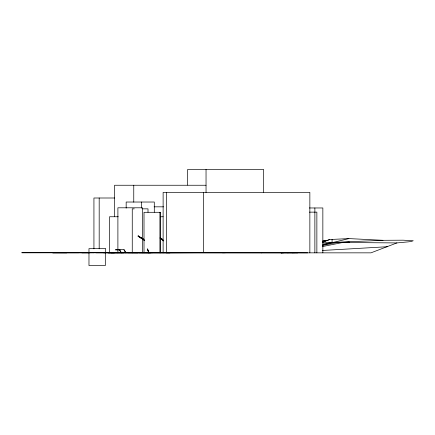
<?xml version="1.0" encoding="UTF-8"?>
<svg xmlns="http://www.w3.org/2000/svg" width="435" height="435" viewBox="0 0 435 435"><rect width="100%" height="100%" fill="white"/><g stroke="black" fill="none" stroke-linecap="round" stroke-linejoin="round"><path stroke-width="0.65" d="M138.297 236.069L138.129 236.33L141.81 238.663M141.995 238.777L141.44 238.358M322.672 242.855L383.012 240.305L403.071 240.191L413.25 240.729L411.483 241.42L408.106 241.871L396.921 242.92L370.968 252.849L103.699 252.833M383.012 240.305L348.913 238.592L329.703 239.533L326.614 240.751L322.786 240.854M322.83 242.148L325.984 240.985M322.373 241.985L329.703 239.533M261.326 252.849L262.707 252.452M286.953 252.512L281.053 252.849L282.358 252.49M322.857 241.284L325.472 240.56M287.769 252.849L289.009 252.512M292.287 252.849L293.424 252.539M293.81 252.849L295.104 252.496M322.993 244.9L348.913 238.592M281.053 252.849L282.38 252.577M322.797 244.318L332.074 242.425L396.921 242.92M322.417 245.438L337.435 242.464L349.457 242.11L342.688 242.507L322.465 246.553M322.406 250.468L387.422 246.721M52.591 252.724L124.057 252.735L123.529 252.751M104.808 252.827L95.939 252.8M123.208 252.751L107.891 252.833L169.938 252.849M81.889 252.849L93.775 252.8M110.903 252.849L114.432 252.849M206.038 185.25L114.574 185.25L114.574 216.635M114.639 198.001L93.933 198.001L93.933 248.853M154.115 206.832L163.614 206.832M309.307 207.968L322.852 207.968L322.852 252.849M134.257 208.854L132.256 208.854L132.256 252.833M142.636 208.854L148.009 208.854L148.009 212.236M309.405 212.139L316.865 212.139L316.865 252.849M118.266 216.755L109.528 216.755L109.528 252.833M160.477 216.755L163.147 216.755M120.065 249.935L115.498 249.935L115.498 249.445L123.817 249.445A2.431 0.826 90 0 1 124.236 249.777L126.03 252.849M118.858 252.566L21.75 252.751L89.365 252.849M78.719 252.746L52.613 252.795L66.734 252.849M93.623 252.746L297.709 252.849M121.664 252.73L124.029 252.735M281.369 252.784L307.697 252.849M127.759 252.789L137.873 252.849M138.825 252.778L150.7 252.849M283.082 252.469L283.696 252.849M282.255 252.517L282.793 252.849M281.423 252.469L282.043 252.849M280.602 252.517L281.135 252.849M224.395 252.469L225.015 252.849M223.574 252.517L224.107 252.849M222.742 252.469L223.356 252.849M221.915 252.517L222.454 252.849M151.51 252.469L152.13 252.849M150.689 252.517L151.222 252.849M149.852 252.469L150.472 252.849M149.031 252.517L149.564 252.849M160.303 238.396L160.955 238.69L160.308 238.472M160.292 237.912L162.005 239.016M160.064 237.912L161.776 239.016M160.064 238.075L161.766 239.179A6.302 5.9 90 0 1 163.342 241.023M142.963 239.179L138.069 236.047L142.153 238.69M143.202 239.016L138.069 235.884L142.979 239.016M125.704 252.849L124.154 250.201A1.941 0.663 90 0 0 123.883 249.946M121.463 252.849L119.668 249.777A2.431 0.826 90 0 0 119.25 249.445M121.137 252.849L119.587 250.201A1.941 0.663 90 0 0 119.25 249.935M148.02 249.842L149.042 252.849M147.383 248.635L148.814 252.849M147.487 249.347L148.678 252.849M332.074 239.375L332.074 242.425M314.869 207.968L314.869 252.849M309.856 252.849L309.856 192.39L163.12 192.39L163.12 252.849M263.605 192.243L263.605 169.433L187.67 169.433L187.67 185.071M206.038 169.433L206.038 192.493M203.428 192.39L203.428 252.637L166.349 252.849L166.349 192.39M160.618 252.833L160.618 212.302L144.007 212.302L144.007 252.833M159.911 212.302L159.911 252.833M154.294 212.193L154.294 202.03L126.166 202.03L126.166 208.126M142.495 252.833L142.495 207.799L117.896 207.799L117.896 252.833M141.397 202.03L141.397 208.126M133.762 185.25L133.762 202.15M99.185 198.001L99.185 248.853M142.974 239.163A6.302 5.9 -90 0 1 144.186 240.452M142.979 239.011A6.362 5.96 90 0 1 144.241 240.299M143.207 239.011A6.362 5.96 90 0 1 144.197 239.951M161.776 239.011A6.362 5.96 90 0 1 163.326 240.729M162.005 239.011A6.362 5.96 90 0 1 163.364 240.441M105.319 248.641L88.974 248.641L88.974 265.567L105.319 265.567L105.319 248.641"/></g></svg>
